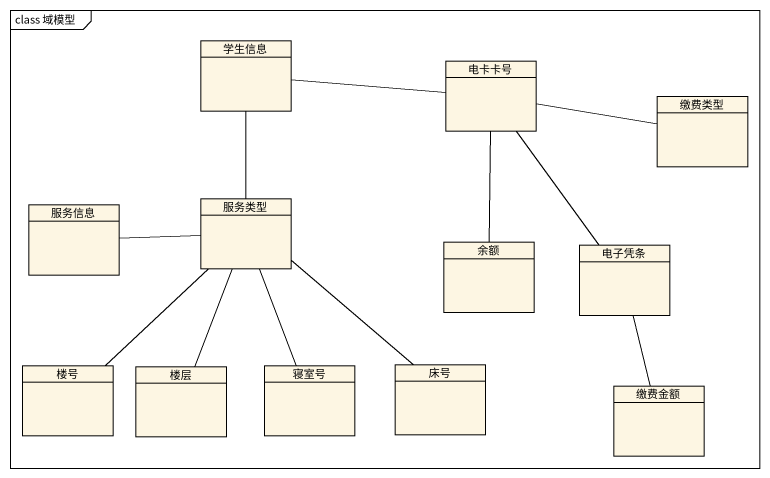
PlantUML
@startuml
mainframe class 域模型
hide circle
hide empty members
class 学生信息
class 电卡卡号
class 缴费类型
class 服务信息
class 服务类型
class 余额
class 电子凭条
class 楼号
class 楼层
class 寝室号
class 床号
class 缴费金额
学生信息 -right- 电卡卡号
学生信息 -- 服务类型
电卡卡号 -right- 缴费类型
电卡卡号 -- 余额
电卡卡号 -- 电子凭条
服务类型 -left- 服务信息
服务类型 -- 楼号
服务类型 -- 楼层
服务类型 -- 寝室号
服务类型 -- 床号
电子凭条 -- 缴费金额
@enduml
